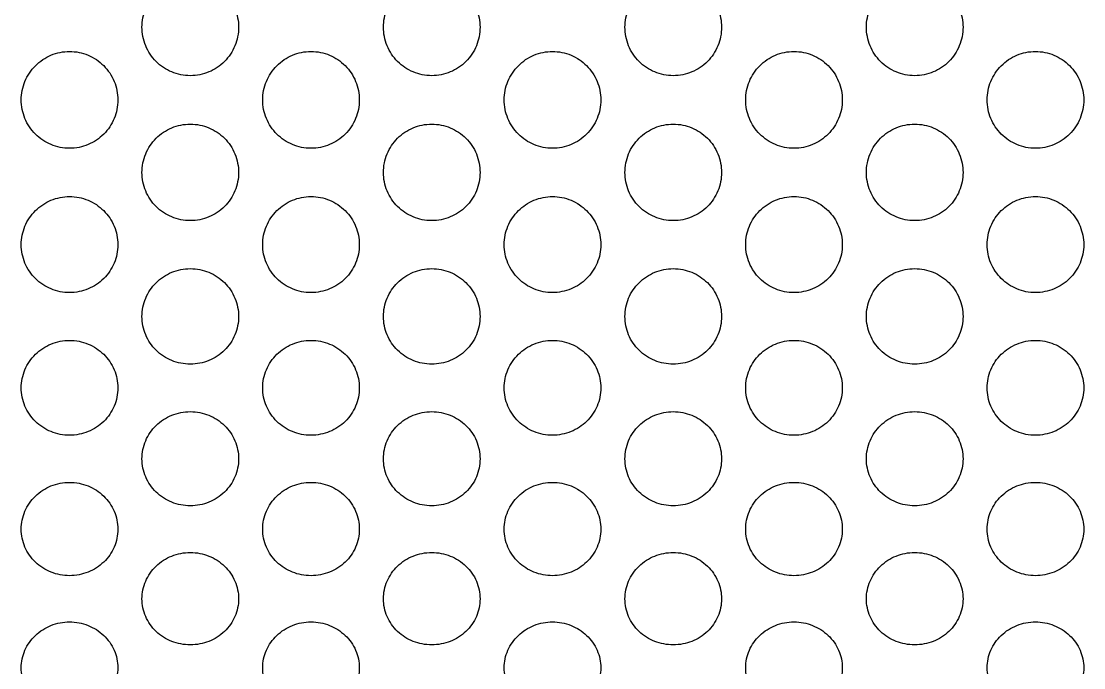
# Model space of a CAD drawing. Header units: millimetres. Extents: x 324 to 7054, y -67 to 2159.
# Drawn here: x 1586 to 1674, y 1446.7 to 1500.3 of the extents above; entities that cross this region are included whole.
import ezdxf

# ---------------------------------------------------------------- set-up
doc = ezdxf.new("R2010")
doc.units = ezdxf.units.MM
doc.header["$LTSCALE"] = 153.67
doc.layers.add('02___PRT_ALL_AXES', color=7, linetype='CONTINUOUS')

msp = doc.modelspace()

# ---------------------------------------------------------------- linework, layer by layer
at = {"layer": '02___PRT_ALL_AXES', "linetype": 'Continuous'}
for points in [[(1600.03476, 1495.76115), (1599.76893, 1495.7615), (1599.24531, 1495.81355), (1598.48961, 1496.04496), (1597.79947, 1496.41577), (1596.98616, 1497.08441), (1596.24385, 1498.19737), (1595.9302, 1499.78003), (1596.24394, 1501.35932), (1596.98437, 1502.47304), (1597.79615, 1503.1431), (1598.48659, 1503.5159), (1599.24381, 1503.74889), (1599.76846, 1503.80128), (1600.03476, 1503.80162)], [(1600.03476, 1503.80162), (1600.30058, 1503.80127), (1600.8242, 1503.74909), (1601.5799, 1503.51706), (1602.27004, 1503.14535), (1603.08335, 1502.47529), (1603.82566, 1501.36056), (1604.13932, 1499.77703), (1603.82557, 1498.19861), (1603.08514, 1497.08666), (1602.27336, 1496.41802), (1601.58292, 1496.04612), (1600.8257, 1495.81374), (1600.30105, 1495.76149), (1600.03476, 1495.76115)], [(1620.03476, 1495.76115), (1619.76893, 1495.7615), (1619.24531, 1495.81355), (1618.48961, 1496.04496), (1617.79947, 1496.41577), (1616.98616, 1497.08441), (1616.24385, 1498.19737), (1615.9302, 1499.78003), (1616.24394, 1501.35932), (1616.98437, 1502.47304), (1617.79615, 1503.1431), (1618.48659, 1503.5159), (1619.24381, 1503.74889), (1619.76846, 1503.80128), (1620.03476, 1503.80162)], [(1620.03476, 1503.80162), (1620.30058, 1503.80127), (1620.8242, 1503.74909), (1621.5799, 1503.51706), (1622.27004, 1503.14535), (1623.08335, 1502.47529), (1623.82566, 1501.36056), (1624.13932, 1499.77703), (1623.82557, 1498.19861), (1623.08514, 1497.08666), (1622.27336, 1496.41802), (1621.58292, 1496.04612), (1620.8257, 1495.81374), (1620.30105, 1495.76149), (1620.03476, 1495.76115)], [(1640.03476, 1495.76115), (1639.76893, 1495.7615), (1639.24531, 1495.81355), (1638.48961, 1496.04496), (1637.79947, 1496.41577), (1636.98616, 1497.08441), (1636.24385, 1498.19737), (1635.9302, 1499.78003), (1636.24394, 1501.35932), (1636.98437, 1502.47304), (1637.79615, 1503.1431), (1638.48659, 1503.5159), (1639.24381, 1503.74889), (1639.76846, 1503.80128), (1640.03476, 1503.80162)], [(1640.03476, 1503.80162), (1640.30058, 1503.80127), (1640.8242, 1503.74909), (1641.5799, 1503.51706), (1642.27004, 1503.14535), (1643.08335, 1502.47529), (1643.82566, 1501.36056), (1644.13932, 1499.77703), (1643.82557, 1498.19861), (1643.08514, 1497.08666), (1642.27336, 1496.41802), (1641.58292, 1496.04612), (1640.8257, 1495.81374), (1640.30105, 1495.76149), (1640.03476, 1495.76115)], [(1660.03476, 1495.76115), (1659.76893, 1495.7615), (1659.24531, 1495.81355), (1658.48961, 1496.04496), (1657.79947, 1496.41577), (1656.98616, 1497.08441), (1656.24385, 1498.19737), (1655.9302, 1499.78003), (1656.24394, 1501.35932), (1656.98437, 1502.47304), (1657.79615, 1503.1431), (1658.48659, 1503.5159), (1659.24381, 1503.74889), (1659.76846, 1503.80128), (1660.03476, 1503.80162)], [(1660.03476, 1503.80162), (1660.30058, 1503.80127), (1660.8242, 1503.74909), (1661.5799, 1503.51706), (1662.27004, 1503.14535), (1663.08335, 1502.47529), (1663.82566, 1501.36056), (1664.13932, 1499.77703), (1663.82557, 1498.19861), (1663.08514, 1497.08666), (1662.27336, 1496.41802), (1661.58292, 1496.04612), (1660.8257, 1495.81374), (1660.30105, 1495.76149), (1660.03476, 1495.76115)], [(1590.03476, 1489.74895), (1589.76893, 1489.7493), (1589.24531, 1489.80118), (1588.48961, 1490.03186), (1587.79947, 1490.40152), (1586.98616, 1491.06812), (1586.24385, 1492.17782), (1585.9302, 1493.75626), (1586.24394, 1495.33179), (1586.98437, 1496.44313), (1587.79615, 1497.11185), (1588.48659, 1497.48394), (1589.24381, 1497.71649), (1589.76846, 1497.76878), (1590.03476, 1497.76912)], [(1590.03476, 1497.76912), (1590.30058, 1497.76877), (1590.8242, 1497.71668), (1591.5799, 1497.4851), (1592.27004, 1497.1141), (1593.08335, 1496.44538), (1593.82566, 1495.33303), (1594.13932, 1493.75327), (1593.82557, 1492.17906), (1593.08514, 1491.07036), (1592.27336, 1490.40376), (1591.58292, 1490.03301), (1590.8257, 1489.80137), (1590.30105, 1489.74929), (1590.03476, 1489.74895)], [(1610.03476, 1489.74895), (1609.76893, 1489.7493), (1609.24531, 1489.80118), (1608.48961, 1490.03186), (1607.79947, 1490.40152), (1606.98616, 1491.06812), (1606.24385, 1492.17782), (1605.9302, 1493.75626), (1606.24394, 1495.33179), (1606.98437, 1496.44313), (1607.79615, 1497.11185), (1608.48659, 1497.48394), (1609.24381, 1497.71649), (1609.76846, 1497.76878), (1610.03476, 1497.76912)], [(1610.03476, 1497.76912), (1610.30058, 1497.76877), (1610.8242, 1497.71668), (1611.5799, 1497.4851), (1612.27004, 1497.1141), (1613.08335, 1496.44538), (1613.82566, 1495.33303), (1614.13932, 1493.75327), (1613.82557, 1492.17906), (1613.08514, 1491.07036), (1612.27336, 1490.40376), (1611.58292, 1490.03301), (1610.8257, 1489.80137), (1610.30105, 1489.74929), (1610.03476, 1489.74895)], [(1630.03476, 1489.74895), (1629.76893, 1489.7493), (1629.24531, 1489.80118), (1628.48961, 1490.03186), (1627.79947, 1490.40152), (1626.98616, 1491.06812), (1626.24385, 1492.17782), (1625.9302, 1493.75626), (1626.24394, 1495.33179), (1626.98437, 1496.44313), (1627.79615, 1497.11185), (1628.48659, 1497.48394), (1629.24381, 1497.71649), (1629.76846, 1497.76878), (1630.03476, 1497.76912)], [(1630.03476, 1497.76912), (1630.30058, 1497.76877), (1630.8242, 1497.71668), (1631.5799, 1497.4851), (1632.27004, 1497.1141), (1633.08335, 1496.44538), (1633.82566, 1495.33303), (1634.13932, 1493.75327), (1633.82557, 1492.17906), (1633.08514, 1491.07036), (1632.27336, 1490.40376), (1631.58292, 1490.03301), (1630.8257, 1489.80137), (1630.30105, 1489.74929), (1630.03476, 1489.74895)], [(1650.03476, 1489.74895), (1649.76893, 1489.7493), (1649.24531, 1489.80118), (1648.48961, 1490.03186), (1647.79947, 1490.40152), (1646.98616, 1491.06812), (1646.24385, 1492.17782), (1645.9302, 1493.75626), (1646.24394, 1495.33179), (1646.98437, 1496.44313), (1647.79615, 1497.11185), (1648.48659, 1497.48394), (1649.24381, 1497.71649), (1649.76846, 1497.76878), (1650.03476, 1497.76912)], [(1650.03476, 1497.76912), (1650.30058, 1497.76877), (1650.8242, 1497.71668), (1651.5799, 1497.4851), (1652.27004, 1497.1141), (1653.08335, 1496.44538), (1653.82566, 1495.33303), (1654.13932, 1493.75327), (1653.82557, 1492.17906), (1653.08514, 1491.07036), (1652.27336, 1490.40376), (1651.58292, 1490.03301), (1650.8257, 1489.80137), (1650.30105, 1489.74929), (1650.03476, 1489.74895)], [(1670.03476, 1489.74895), (1669.76893, 1489.7493), (1669.24531, 1489.80118), (1668.48961, 1490.03186), (1667.79947, 1490.40152), (1666.98616, 1491.06812), (1666.24385, 1492.17782), (1665.9302, 1493.75626), (1666.24394, 1495.33179), (1666.98437, 1496.44313), (1667.79615, 1497.11185), (1668.48659, 1497.48394), (1669.24381, 1497.71649), (1669.76846, 1497.76878), (1670.03476, 1497.76912)], [(1670.03476, 1497.76912), (1670.30058, 1497.76877), (1670.8242, 1497.71668), (1671.5799, 1497.4851), (1672.27004, 1497.1141), (1673.08335, 1496.44538), (1673.82566, 1495.33303), (1674.13932, 1493.75327), (1673.82557, 1492.17906), (1673.08514, 1491.07036), (1672.27336, 1490.40376), (1671.58292, 1490.03301), (1670.8257, 1489.80137), (1670.30105, 1489.74929), (1670.03476, 1489.74895)], [(1600.03476, 1483.75901), (1599.76893, 1483.75935), (1599.24531, 1483.81101), (1598.48961, 1484.04073), (1597.79947, 1484.40885), (1596.98616, 1485.07274), (1596.24385, 1486.17809), (1595.9302, 1487.75074), (1596.24394, 1489.32092), (1596.98437, 1490.42878), (1597.79615, 1491.09549), (1598.48659, 1491.46648), (1599.24381, 1491.69836), (1599.76846, 1491.7505), (1600.03476, 1491.75085)], [(1600.03476, 1491.75085), (1600.30058, 1491.7505), (1600.8242, 1491.69856), (1601.5799, 1491.46763), (1602.27004, 1491.09773), (1603.08335, 1490.43102), (1603.82566, 1489.32215), (1604.13932, 1487.74775), (1603.82557, 1486.17933), (1603.08514, 1485.07498), (1602.27336, 1484.41109), (1601.58292, 1484.04187), (1600.8257, 1483.8112), (1600.30105, 1483.75935), (1600.03476, 1483.75901)], [(1620.03476, 1483.75901), (1619.76893, 1483.75935), (1619.24531, 1483.81101), (1618.48961, 1484.04073), (1617.79947, 1484.40885), (1616.98616, 1485.07274), (1616.24385, 1486.17809), (1615.9302, 1487.75074), (1616.24394, 1489.32092), (1616.98437, 1490.42878), (1617.79615, 1491.09549), (1618.48659, 1491.46648), (1619.24381, 1491.69836), (1619.76846, 1491.7505), (1620.03476, 1491.75085)], [(1620.03476, 1491.75085), (1620.30058, 1491.7505), (1620.8242, 1491.69856), (1621.5799, 1491.46763), (1622.27004, 1491.09773), (1623.08335, 1490.43102), (1623.82566, 1489.32215), (1624.13932, 1487.74775), (1623.82557, 1486.17933), (1623.08514, 1485.07498), (1622.27336, 1484.41109), (1621.58292, 1484.04187), (1620.8257, 1483.8112), (1620.30105, 1483.75935), (1620.03476, 1483.75901)], [(1640.03476, 1483.75901), (1639.76893, 1483.75935), (1639.24531, 1483.81101), (1638.48961, 1484.04073), (1637.79947, 1484.40885), (1636.98616, 1485.07274), (1636.24385, 1486.17809), (1635.9302, 1487.75074), (1636.24394, 1489.32092), (1636.98437, 1490.42878), (1637.79615, 1491.09549), (1638.48659, 1491.46648), (1639.24381, 1491.69836), (1639.76846, 1491.7505), (1640.03476, 1491.75085)], [(1640.03476, 1491.75085), (1640.30058, 1491.7505), (1640.8242, 1491.69856), (1641.5799, 1491.46763), (1642.27004, 1491.09773), (1643.08335, 1490.43102), (1643.82566, 1489.32215), (1644.13932, 1487.74775), (1643.82557, 1486.17933), (1643.08514, 1485.07498), (1642.27336, 1484.41109), (1641.58292, 1484.04187), (1640.8257, 1483.8112), (1640.30105, 1483.75935), (1640.03476, 1483.75901)], [(1660.03476, 1483.75901), (1659.76893, 1483.75935), (1659.24531, 1483.81101), (1658.48961, 1484.04073), (1657.79947, 1484.40885), (1656.98616, 1485.07274), (1656.24385, 1486.17809), (1655.9302, 1487.75074), (1656.24394, 1489.32092), (1656.98437, 1490.42878), (1657.79615, 1491.09549), (1658.48659, 1491.46648), (1659.24381, 1491.69836), (1659.76846, 1491.7505), (1660.03476, 1491.75085)], [(1660.03476, 1491.75085), (1660.30058, 1491.7505), (1660.8242, 1491.69856), (1661.5799, 1491.46763), (1662.27004, 1491.09773), (1663.08335, 1490.43102), (1663.82566, 1489.32215), (1664.13932, 1487.74775), (1663.82557, 1486.17933), (1663.08514, 1485.07498), (1662.27336, 1484.41109), (1661.58292, 1484.04187), (1660.8257, 1483.8112), (1660.30105, 1483.75935), (1660.03476, 1483.75901)], [(1590.03476, 1477.7973), (1589.76893, 1477.79765), (1589.24531, 1477.84904), (1588.48961, 1478.07756), (1587.79947, 1478.44379), (1586.98616, 1479.1043), (1586.24385, 1480.20419), (1585.9302, 1481.76946), (1586.24394, 1483.33273), (1586.98437, 1484.43599), (1587.79615, 1485.10002), (1588.48659, 1485.46956), (1589.24381, 1485.70053), (1589.76846, 1485.75247), (1590.03476, 1485.75281)], [(1590.03476, 1485.75281), (1590.30058, 1485.75247), (1590.8242, 1485.70073), (1591.5799, 1485.4707), (1592.27004, 1485.10225), (1593.08335, 1484.43822), (1593.82566, 1483.33395), (1594.13932, 1481.76649), (1593.82557, 1480.20541), (1593.08514, 1479.10653), (1592.27336, 1478.44601), (1591.58292, 1478.0787), (1590.8257, 1477.84923), (1590.30105, 1477.79764), (1590.03476, 1477.7973)], [(1610.03476, 1477.7973), (1609.76893, 1477.79765), (1609.24531, 1477.84904), (1608.48961, 1478.07756), (1607.79947, 1478.44379), (1606.98616, 1479.1043), (1606.24385, 1480.20419), (1605.9302, 1481.76946), (1606.24394, 1483.33273), (1606.98437, 1484.43599), (1607.79615, 1485.10002), (1608.48659, 1485.46956), (1609.24381, 1485.70053), (1609.76846, 1485.75247), (1610.03476, 1485.75281)], [(1610.03476, 1485.75281), (1610.30058, 1485.75247), (1610.8242, 1485.70073), (1611.5799, 1485.4707), (1612.27004, 1485.10225), (1613.08335, 1484.43822), (1613.82566, 1483.33395), (1614.13932, 1481.76649), (1613.82557, 1480.20541), (1613.08514, 1479.10653), (1612.27336, 1478.44601), (1611.58292, 1478.0787), (1610.8257, 1477.84923), (1610.30105, 1477.79764), (1610.03476, 1477.7973)], [(1630.03476, 1477.7973), (1629.76893, 1477.79765), (1629.24531, 1477.84904), (1628.48961, 1478.07756), (1627.79947, 1478.44379), (1626.98616, 1479.1043), (1626.24385, 1480.20419), (1625.9302, 1481.76946), (1626.24394, 1483.33273), (1626.98437, 1484.43599), (1627.79615, 1485.10002), (1628.48659, 1485.46956), (1629.24381, 1485.70053), (1629.76846, 1485.75247), (1630.03476, 1485.75281)], [(1630.03476, 1485.75281), (1630.30058, 1485.75247), (1630.8242, 1485.70073), (1631.5799, 1485.4707), (1632.27004, 1485.10225), (1633.08335, 1484.43822), (1633.82566, 1483.33395), (1634.13932, 1481.76649), (1633.82557, 1480.20541), (1633.08514, 1479.10653), (1632.27336, 1478.44601), (1631.58292, 1478.0787), (1630.8257, 1477.84923), (1630.30105, 1477.79764), (1630.03476, 1477.7973)], [(1650.03476, 1477.7973), (1649.76893, 1477.79765), (1649.24531, 1477.84904), (1648.48961, 1478.07756), (1647.79947, 1478.44379), (1646.98616, 1479.1043), (1646.24385, 1480.20419), (1645.9302, 1481.76946), (1646.24394, 1483.33273), (1646.98437, 1484.43599), (1647.79615, 1485.10002), (1648.48659, 1485.46956), (1649.24381, 1485.70053), (1649.76846, 1485.75247), (1650.03476, 1485.75281)], [(1650.03476, 1485.75281), (1650.30058, 1485.75247), (1650.8242, 1485.70073), (1651.5799, 1485.4707), (1652.27004, 1485.10225), (1653.08335, 1484.43822), (1653.82566, 1483.33395), (1654.13932, 1481.76649), (1653.82557, 1480.20541), (1653.08514, 1479.10653), (1652.27336, 1478.44601), (1651.58292, 1478.0787), (1650.8257, 1477.84923), (1650.30105, 1477.79764), (1650.03476, 1477.7973)], [(1670.03476, 1477.7973), (1669.76893, 1477.79765), (1669.24531, 1477.84904), (1668.48961, 1478.07756), (1667.79947, 1478.44379), (1666.98616, 1479.1043), (1666.24385, 1480.20419), (1665.9302, 1481.76946), (1666.24394, 1483.33273), (1666.98437, 1484.43599), (1667.79615, 1485.10002), (1668.48659, 1485.46956), (1669.24381, 1485.70053), (1669.76846, 1485.75247), (1670.03476, 1485.75281)], [(1670.03476, 1485.75281), (1670.30058, 1485.75247), (1670.8242, 1485.70073), (1671.5799, 1485.4707), (1672.27004, 1485.10225), (1673.08335, 1484.43822), (1673.82566, 1483.33395), (1674.13932, 1481.76649), (1673.82557, 1480.20541), (1673.08514, 1479.10653), (1672.27336, 1478.44601), (1671.58292, 1478.0787), (1670.8257, 1477.84923), (1670.30105, 1477.79764), (1670.03476, 1477.7973)], [(1600.03476, 1471.86981), (1599.76893, 1471.87016), (1599.24531, 1471.92122), (1598.48961, 1472.14832), (1597.79947, 1472.51228), (1596.98616, 1473.16877), (1596.24385, 1474.26208), (1595.9302, 1475.81842), (1596.24394, 1477.3732), (1596.98437, 1478.47077), (1597.79615, 1479.13146), (1598.48659, 1479.49916), (1599.24381, 1479.72901), (1599.76846, 1479.78069), (1600.03476, 1479.78103)], [(1600.03476, 1479.78103), (1600.30058, 1479.78069), (1600.8242, 1479.7292), (1601.5799, 1479.5003), (1602.27004, 1479.13368), (1603.08335, 1478.47299), (1603.82566, 1477.37442), (1604.13932, 1475.81547), (1603.82557, 1474.2633), (1603.08514, 1473.17098), (1602.27336, 1472.51449), (1601.58292, 1472.14945), (1600.8257, 1471.92141), (1600.30105, 1471.87015), (1600.03476, 1471.86981)], [(1620.03476, 1471.86981), (1619.76893, 1471.87016), (1619.24531, 1471.92122), (1618.48961, 1472.14832), (1617.79947, 1472.51228), (1616.98616, 1473.16877), (1616.24385, 1474.26208), (1615.9302, 1475.81842), (1616.24394, 1477.3732), (1616.98437, 1478.47077), (1617.79615, 1479.13146), (1618.48659, 1479.49916), (1619.24381, 1479.72901), (1619.76846, 1479.78069), (1620.03476, 1479.78103)], [(1620.03476, 1479.78103), (1620.30058, 1479.78069), (1620.8242, 1479.7292), (1621.5799, 1479.5003), (1622.27004, 1479.13368), (1623.08335, 1478.47299), (1623.82566, 1477.37442), (1624.13932, 1475.81547), (1623.82557, 1474.2633), (1623.08514, 1473.17098), (1622.27336, 1472.51449), (1621.58292, 1472.14945), (1620.8257, 1471.92141), (1620.30105, 1471.87015), (1620.03476, 1471.86981)], [(1640.03476, 1471.86981), (1639.76893, 1471.87016), (1639.24531, 1471.92122), (1638.48961, 1472.14832), (1637.79947, 1472.51228), (1636.98616, 1473.16877), (1636.24385, 1474.26208), (1635.9302, 1475.81842), (1636.24394, 1477.3732), (1636.98437, 1478.47077), (1637.79615, 1479.13146), (1638.48659, 1479.49916), (1639.24381, 1479.72901), (1639.76846, 1479.78069), (1640.03476, 1479.78103)], [(1640.03476, 1479.78103), (1640.30058, 1479.78069), (1640.8242, 1479.7292), (1641.5799, 1479.5003), (1642.27004, 1479.13368), (1643.08335, 1478.47299), (1643.82566, 1477.37442), (1644.13932, 1475.81547), (1643.82557, 1474.2633), (1643.08514, 1473.17098), (1642.27336, 1472.51449), (1641.58292, 1472.14945), (1640.8257, 1471.92141), (1640.30105, 1471.87015), (1640.03476, 1471.86981)], [(1660.03476, 1471.86981), (1659.76893, 1471.87016), (1659.24531, 1471.92122), (1658.48961, 1472.14832), (1657.79947, 1472.51228), (1656.98616, 1473.16877), (1656.24385, 1474.26208), (1655.9302, 1475.81842), (1656.24394, 1477.3732), (1656.98437, 1478.47077), (1657.79615, 1479.13146), (1658.48659, 1479.49916), (1659.24381, 1479.72901), (1659.76846, 1479.78069), (1660.03476, 1479.78103)], [(1660.03476, 1479.78103), (1660.30058, 1479.78069), (1660.8242, 1479.7292), (1661.5799, 1479.5003), (1662.27004, 1479.13368), (1663.08335, 1478.47299), (1663.82566, 1477.37442), (1664.13932, 1475.81547), (1663.82557, 1474.2633), (1663.08514, 1473.17098), (1662.27336, 1472.51449), (1661.58292, 1472.14945), (1660.8257, 1471.92141), (1660.30105, 1471.87015), (1660.03476, 1471.86981)], [(1590.03476, 1465.98247), (1589.76893, 1465.98281), (1589.24531, 1466.03351), (1588.48961, 1466.25895), (1587.79947, 1466.62028), (1586.98616, 1467.27208), (1586.24385, 1468.35773), (1585.9302, 1469.90357), (1586.24394, 1471.44832), (1586.98437, 1472.53909), (1587.79615, 1473.19577), (1588.48659, 1473.56128), (1589.24381, 1473.78976), (1589.76846, 1473.84114), (1590.03476, 1473.84148)], [(1590.03476, 1473.84148), (1590.30058, 1473.84113), (1590.8242, 1473.78995), (1591.5799, 1473.56241), (1592.27004, 1473.19798), (1593.08335, 1472.54129), (1593.82566, 1471.44953), (1594.13932, 1469.90064), (1593.82557, 1468.35894), (1593.08514, 1467.27427), (1592.27336, 1466.62248), (1591.58292, 1466.26007), (1590.8257, 1466.03369), (1590.30105, 1465.9828), (1590.03476, 1465.98247)], [(1610.03476, 1465.98247), (1609.76893, 1465.98281), (1609.24531, 1466.03351), (1608.48961, 1466.25895), (1607.79947, 1466.62028), (1606.98616, 1467.27208), (1606.24385, 1468.35773), (1605.9302, 1469.90357), (1606.24394, 1471.44832), (1606.98437, 1472.53909), (1607.79615, 1473.19577), (1608.48659, 1473.56128), (1609.24381, 1473.78976), (1609.76846, 1473.84114), (1610.03476, 1473.84148)], [(1610.03476, 1473.84148), (1610.30058, 1473.84113), (1610.8242, 1473.78995), (1611.5799, 1473.56241), (1612.27004, 1473.19798), (1613.08335, 1472.54129), (1613.82566, 1471.44953), (1614.13932, 1469.90064), (1613.82557, 1468.35894), (1613.08514, 1467.27427), (1612.27336, 1466.62248), (1611.58292, 1466.26007), (1610.8257, 1466.03369), (1610.30105, 1465.9828), (1610.03476, 1465.98247)], [(1630.03476, 1465.98247), (1629.76893, 1465.98281), (1629.24531, 1466.03351), (1628.48961, 1466.25895), (1627.79947, 1466.62028), (1626.98616, 1467.27208), (1626.24385, 1468.35773), (1625.9302, 1469.90357), (1626.24394, 1471.44832), (1626.98437, 1472.53909), (1627.79615, 1473.19577), (1628.48659, 1473.56128), (1629.24381, 1473.78976), (1629.76846, 1473.84114), (1630.03476, 1473.84148)], [(1630.03476, 1473.84148), (1630.30058, 1473.84113), (1630.8242, 1473.78995), (1631.5799, 1473.56241), (1632.27004, 1473.19798), (1633.08335, 1472.54129), (1633.82566, 1471.44953), (1634.13932, 1469.90064), (1633.82557, 1468.35894), (1633.08514, 1467.27427), (1632.27336, 1466.62248), (1631.58292, 1466.26007), (1630.8257, 1466.03369), (1630.30105, 1465.9828), (1630.03476, 1465.98247)], [(1650.03476, 1465.98247), (1649.76893, 1465.98281), (1649.24531, 1466.03351), (1648.48961, 1466.25895), (1647.79947, 1466.62028), (1646.98616, 1467.27208), (1646.24385, 1468.35773), (1645.9302, 1469.90357), (1646.24394, 1471.44832), (1646.98437, 1472.53909), (1647.79615, 1473.19577), (1648.48659, 1473.56128), (1649.24381, 1473.78976), (1649.76846, 1473.84114), (1650.03476, 1473.84148)], [(1650.03476, 1473.84148), (1650.30058, 1473.84113), (1650.8242, 1473.78995), (1651.5799, 1473.56241), (1652.27004, 1473.19798), (1653.08335, 1472.54129), (1653.82566, 1471.44953), (1654.13932, 1469.90064), (1653.82557, 1468.35894), (1653.08514, 1467.27427), (1652.27336, 1466.62248), (1651.58292, 1466.26007), (1650.8257, 1466.03369), (1650.30105, 1465.9828), (1650.03476, 1465.98247)], [(1670.03476, 1465.98247), (1669.76893, 1465.98281), (1669.24531, 1466.03351), (1668.48961, 1466.25895), (1667.79947, 1466.62028), (1666.98616, 1467.27208), (1666.24385, 1468.35773), (1665.9302, 1469.90357), (1666.24394, 1471.44832), (1666.98437, 1472.53909), (1667.79615, 1473.19577), (1668.48659, 1473.56128), (1669.24381, 1473.78976), (1669.76846, 1473.84114), (1670.03476, 1473.84148)], [(1670.03476, 1473.84148), (1670.30058, 1473.84113), (1670.8242, 1473.78995), (1671.5799, 1473.56241), (1672.27004, 1473.19798), (1673.08335, 1472.54129), (1673.82566, 1471.44953), (1674.13932, 1469.90064), (1673.82557, 1468.35894), (1673.08514, 1467.27427), (1672.27336, 1466.62248), (1671.58292, 1466.26007), (1670.8257, 1466.03369), (1670.30105, 1465.9828), (1670.03476, 1465.98247)], [(1600.03476, 1460.14117), (1599.76893, 1460.1415), (1599.24531, 1460.19178), (1598.48961, 1460.41534), (1597.79947, 1460.77369), (1596.98616, 1461.42014), (1596.24385, 1462.49704), (1595.9302, 1464.03084), (1596.24394, 1465.564), (1596.98437, 1466.64688), (1597.79615, 1467.29891), (1598.48659, 1467.66184), (1599.24381, 1467.88874), (1599.76846, 1467.93976), (1600.03476, 1467.94009)], [(1600.03476, 1467.94009), (1600.30058, 1467.93975), (1600.8242, 1467.88892), (1601.5799, 1467.66297), (1602.27004, 1467.3011), (1603.08335, 1466.64907), (1603.82566, 1465.56521), (1604.13932, 1464.02793), (1603.82557, 1462.49824), (1603.08514, 1461.42232), (1602.27336, 1460.77586), (1601.58292, 1460.41646), (1600.8257, 1460.19196), (1600.30105, 1460.1415), (1600.03476, 1460.14117)], [(1620.03476, 1460.14117), (1619.76893, 1460.1415), (1619.24531, 1460.19178), (1618.48961, 1460.41534), (1617.79947, 1460.77369), (1616.98616, 1461.42014), (1616.24385, 1462.49704), (1615.9302, 1464.03084), (1616.24394, 1465.564), (1616.98437, 1466.64688), (1617.79615, 1467.29891), (1618.48659, 1467.66184), (1619.24381, 1467.88874), (1619.76846, 1467.93976), (1620.03476, 1467.94009)], [(1620.03476, 1467.94009), (1620.30058, 1467.93975), (1620.8242, 1467.88892), (1621.5799, 1467.66297), (1622.27004, 1467.3011), (1623.08335, 1466.64907), (1623.82566, 1465.56521), (1624.13932, 1464.02793), (1623.82557, 1462.49824), (1623.08514, 1461.42232), (1622.27336, 1460.77586), (1621.58292, 1460.41646), (1620.8257, 1460.19196), (1620.30105, 1460.1415), (1620.03476, 1460.14117)], [(1640.03476, 1460.14117), (1639.76893, 1460.1415), (1639.24531, 1460.19178), (1638.48961, 1460.41534), (1637.79947, 1460.77369), (1636.98616, 1461.42014), (1636.24385, 1462.49704), (1635.9302, 1464.03084), (1636.24394, 1465.564), (1636.98437, 1466.64688), (1637.79615, 1467.29891), (1638.48659, 1467.66184), (1639.24381, 1467.88874), (1639.76846, 1467.93976), (1640.03476, 1467.94009)], [(1640.03476, 1467.94009), (1640.30058, 1467.93975), (1640.8242, 1467.88892), (1641.5799, 1467.66297), (1642.27004, 1467.3011), (1643.08335, 1466.64907), (1643.82566, 1465.56521), (1644.13932, 1464.02793), (1643.82557, 1462.49824), (1643.08514, 1461.42232), (1642.27336, 1460.77586), (1641.58292, 1460.41646), (1640.8257, 1460.19196), (1640.30105, 1460.1415), (1640.03476, 1460.14117)], [(1660.03476, 1460.14117), (1659.76893, 1460.1415), (1659.24531, 1460.19178), (1658.48961, 1460.41534), (1657.79947, 1460.77369), (1656.98616, 1461.42014), (1656.24385, 1462.49704), (1655.9302, 1464.03084), (1656.24394, 1465.564), (1656.98437, 1466.64688), (1657.79615, 1467.29891), (1658.48659, 1467.66184), (1659.24381, 1467.88874), (1659.76846, 1467.93976), (1660.03476, 1467.94009)], [(1660.03476, 1467.94009), (1660.30058, 1467.93975), (1660.8242, 1467.88892), (1661.5799, 1467.66297), (1662.27004, 1467.3011), (1663.08335, 1466.64907), (1663.82566, 1465.56521), (1664.13932, 1464.02793), (1663.82557, 1462.49824), (1663.08514, 1461.42232), (1662.27336, 1460.77586), (1661.58292, 1460.41646), (1660.8257, 1460.19196), (1660.30105, 1460.1415), (1660.03476, 1460.14117)], [(1590.03476, 1454.35175), (1589.76893, 1454.35208), (1589.24531, 1454.40188), (1588.48961, 1454.62334), (1587.79947, 1454.97834), (1586.98616, 1455.6188), (1586.24385, 1456.68588), (1585.9302, 1458.2061), (1586.24394, 1459.72615), (1586.98437, 1460.80005), (1587.79615, 1461.44676), (1588.48659, 1461.80677), (1589.24381, 1462.03184), (1589.76846, 1462.08246), (1590.03476, 1462.08279)], [(1590.03476, 1462.08279), (1590.30058, 1462.08245), (1590.8242, 1462.03203), (1591.5799, 1461.80789), (1592.27004, 1461.44894), (1593.08335, 1460.80222), (1593.82566, 1459.72734), (1594.13932, 1458.20322), (1593.82557, 1456.68707), (1593.08514, 1455.62096), (1592.27336, 1454.9805), (1591.58292, 1454.62445), (1590.8257, 1454.40206), (1590.30105, 1454.35208), (1590.03476, 1454.35175)], [(1610.03476, 1454.35175), (1609.76893, 1454.35208), (1609.24531, 1454.40188), (1608.48961, 1454.62334), (1607.79947, 1454.97834), (1606.98616, 1455.6188), (1606.24385, 1456.68588), (1605.9302, 1458.2061), (1606.24394, 1459.72615), (1606.98437, 1460.80005), (1607.79615, 1461.44676), (1608.48659, 1461.80677), (1609.24381, 1462.03184), (1609.76846, 1462.08246), (1610.03476, 1462.08279)], [(1610.03476, 1462.08279), (1610.30058, 1462.08245), (1610.8242, 1462.03203), (1611.5799, 1461.80789), (1612.27004, 1461.44894), (1613.08335, 1460.80222), (1613.82566, 1459.72734), (1614.13932, 1458.20322), (1613.82557, 1456.68707), (1613.08514, 1455.62096), (1612.27336, 1454.9805), (1611.58292, 1454.62445), (1610.8257, 1454.40206), (1610.30105, 1454.35208), (1610.03476, 1454.35175)], [(1630.03476, 1454.35175), (1629.76893, 1454.35208), (1629.24531, 1454.40188), (1628.48961, 1454.62334), (1627.79947, 1454.97834), (1626.98616, 1455.6188), (1626.24385, 1456.68588), (1625.9302, 1458.2061), (1626.24394, 1459.72615), (1626.98437, 1460.80005), (1627.79615, 1461.44676), (1628.48659, 1461.80677), (1629.24381, 1462.03184), (1629.76846, 1462.08246), (1630.03476, 1462.08279)], [(1630.03476, 1462.08279), (1630.30058, 1462.08245), (1630.8242, 1462.03203), (1631.5799, 1461.80789), (1632.27004, 1461.44894), (1633.08335, 1460.80222), (1633.82566, 1459.72734), (1634.13932, 1458.20322), (1633.82557, 1456.68707), (1633.08514, 1455.62096), (1632.27336, 1454.9805), (1631.58292, 1454.62445), (1630.8257, 1454.40206), (1630.30105, 1454.35208), (1630.03476, 1454.35175)], [(1650.03476, 1454.35175), (1649.76893, 1454.35208), (1649.24531, 1454.40188), (1648.48961, 1454.62334), (1647.79947, 1454.97834), (1646.98616, 1455.6188), (1646.24385, 1456.68588), (1645.9302, 1458.2061), (1646.24394, 1459.72615), (1646.98437, 1460.80005), (1647.79615, 1461.44676), (1648.48659, 1461.80677), (1649.24381, 1462.03184), (1649.76846, 1462.08246), (1650.03476, 1462.08279)], [(1650.03476, 1462.08279), (1650.30058, 1462.08245), (1650.8242, 1462.03203), (1651.5799, 1461.80789), (1652.27004, 1461.44894), (1653.08335, 1460.80222), (1653.82566, 1459.72734), (1654.13932, 1458.20322), (1653.82557, 1456.68707), (1653.08514, 1455.62096), (1652.27336, 1454.9805), (1651.58292, 1454.62445), (1650.8257, 1454.40206), (1650.30105, 1454.35208), (1650.03476, 1454.35175)], [(1670.03476, 1454.35175), (1669.76893, 1454.35208), (1669.24531, 1454.40188), (1668.48961, 1454.62334), (1667.79947, 1454.97834), (1666.98616, 1455.6188), (1666.24385, 1456.68588), (1665.9302, 1458.2061), (1666.24394, 1459.72615), (1666.98437, 1460.80005), (1667.79615, 1461.44676), (1668.48659, 1461.80677), (1669.24381, 1462.03184), (1669.76846, 1462.08246), (1670.03476, 1462.08279)], [(1670.03476, 1462.08279), (1670.30058, 1462.08245), (1670.8242, 1462.03203), (1671.5799, 1461.80789), (1672.27004, 1461.44894), (1673.08335, 1460.80222), (1673.82566, 1459.72734), (1674.13932, 1458.20322), (1673.82557, 1456.68707), (1673.08514, 1455.62096), (1672.27336, 1454.9805), (1671.58292, 1454.62445), (1670.8257, 1454.40206), (1670.30105, 1454.35208), (1670.03476, 1454.35175)], [(1600.03476, 1448.62001), (1599.76893, 1448.62034), (1599.24531, 1448.66962), (1598.48961, 1448.88876), (1597.79947, 1449.24005), (1596.98616, 1449.87388), (1596.24385, 1450.93006), (1595.9302, 1452.43519), (1596.24394, 1453.94059), (1596.98437, 1455.00444), (1597.79615, 1455.6452), (1598.48659, 1456.00192), (1599.24381, 1456.22494), (1599.76846, 1456.2751), (1600.03476, 1456.27543)], [(1600.03476, 1456.27543), (1600.30058, 1456.2751), (1600.8242, 1456.22513), (1601.5799, 1456.00303), (1602.27004, 1455.64736), (1603.08335, 1455.0066), (1603.82566, 1453.94177), (1604.13932, 1452.43233), (1603.82557, 1450.93124), (1603.08514, 1449.87602), (1602.27336, 1449.24218), (1601.58292, 1448.88985), (1600.8257, 1448.6698), (1600.30105, 1448.62034), (1600.03476, 1448.62001)], [(1620.03476, 1448.62001), (1619.76893, 1448.62034), (1619.24531, 1448.66962), (1618.48961, 1448.88876), (1617.79947, 1449.24005), (1616.98616, 1449.87388), (1616.24385, 1450.93006), (1615.9302, 1452.43519), (1616.24394, 1453.94059), (1616.98437, 1455.00444), (1617.79615, 1455.6452), (1618.48659, 1456.00192), (1619.24381, 1456.22494), (1619.76846, 1456.2751), (1620.03476, 1456.27543)], [(1620.03476, 1456.27543), (1620.30058, 1456.2751), (1620.8242, 1456.22513), (1621.5799, 1456.00303), (1622.27004, 1455.64736), (1623.08335, 1455.0066), (1623.82566, 1453.94177), (1624.13932, 1452.43233), (1623.82557, 1450.93124), (1623.08514, 1449.87602), (1622.27336, 1449.24218), (1621.58292, 1448.88985), (1620.8257, 1448.6698), (1620.30105, 1448.62034), (1620.03476, 1448.62001)], [(1640.03476, 1448.62001), (1639.76893, 1448.62034), (1639.24531, 1448.66962), (1638.48961, 1448.88876), (1637.79947, 1449.24005), (1636.98616, 1449.87388), (1636.24385, 1450.93006), (1635.9302, 1452.43519), (1636.24394, 1453.94059), (1636.98437, 1455.00444), (1637.79615, 1455.6452), (1638.48659, 1456.00192), (1639.24381, 1456.22494), (1639.76846, 1456.2751), (1640.03476, 1456.27543)], [(1640.03476, 1456.27543), (1640.30058, 1456.2751), (1640.8242, 1456.22513), (1641.5799, 1456.00303), (1642.27004, 1455.64736), (1643.08335, 1455.0066), (1643.82566, 1453.94177), (1644.13932, 1452.43233), (1643.82557, 1450.93124), (1643.08514, 1449.87602), (1642.27336, 1449.24218), (1641.58292, 1448.88985), (1640.8257, 1448.6698), (1640.30105, 1448.62034), (1640.03476, 1448.62001)], [(1660.03476, 1448.62001), (1659.76893, 1448.62034), (1659.24531, 1448.66962), (1658.48961, 1448.88876), (1657.79947, 1449.24005), (1656.98616, 1449.87388), (1656.24385, 1450.93006), (1655.9302, 1452.43519), (1656.24394, 1453.94059), (1656.98437, 1455.00444), (1657.79615, 1455.6452), (1658.48659, 1456.00192), (1659.24381, 1456.22494), (1659.76846, 1456.2751), (1660.03476, 1456.27543)], [(1660.03476, 1456.27543), (1660.30058, 1456.2751), (1660.8242, 1456.22513), (1661.5799, 1456.00303), (1662.27004, 1455.64736), (1663.08335, 1455.0066), (1663.82566, 1453.94177), (1664.13932, 1452.43233), (1663.82557, 1450.93124), (1663.08514, 1449.87602), (1662.27336, 1449.24218), (1661.58292, 1448.88985), (1660.8257, 1448.6698), (1660.30105, 1448.62034), (1660.03476, 1448.62001)], [(1590.03476, 1442.95169), (1589.76893, 1442.95202), (1589.24531, 1443.00072), (1588.48961, 1443.21732), (1587.79947, 1443.56456), (1586.98616, 1444.19112), (1586.24385, 1445.23535), (1585.9302, 1446.72387), (1586.24394, 1448.21313), (1586.98437, 1449.26587), (1587.79615, 1449.90002), (1588.48659, 1450.25309), (1589.24381, 1450.47385), (1589.76846, 1450.5235), (1590.03476, 1450.52383)], [(1590.03476, 1450.52383), (1590.30058, 1450.5235), (1590.8242, 1450.47403), (1591.5799, 1450.25419), (1592.27004, 1449.90216), (1593.08335, 1449.268), (1593.82566, 1448.21429), (1594.13932, 1446.72104), (1593.82557, 1445.23652), (1593.08514, 1444.19323), (1592.27336, 1443.56666), (1591.58292, 1443.2184), (1590.8257, 1443.0009), (1590.30105, 1442.95201), (1590.03476, 1442.95169)], [(1610.03476, 1442.95169), (1609.76893, 1442.95202), (1609.24531, 1443.00072), (1608.48961, 1443.21732), (1607.79947, 1443.56456), (1606.98616, 1444.19112), (1606.24385, 1445.23535), (1605.9302, 1446.72387), (1606.24394, 1448.21313), (1606.98437, 1449.26587), (1607.79615, 1449.90002), (1608.48659, 1450.25309), (1609.24381, 1450.47385), (1609.76846, 1450.5235), (1610.03476, 1450.52383)], [(1610.03476, 1450.52383), (1610.30058, 1450.5235), (1610.8242, 1450.47403), (1611.5799, 1450.25419), (1612.27004, 1449.90216), (1613.08335, 1449.268), (1613.82566, 1448.21429), (1614.13932, 1446.72104), (1613.82557, 1445.23652), (1613.08514, 1444.19323), (1612.27336, 1443.56666), (1611.58292, 1443.2184), (1610.8257, 1443.0009), (1610.30105, 1442.95201), (1610.03476, 1442.95169)], [(1630.03476, 1442.95169), (1629.76893, 1442.95202), (1629.24531, 1443.00072), (1628.48961, 1443.21732), (1627.79947, 1443.56456), (1626.98616, 1444.19112), (1626.24385, 1445.23535), (1625.9302, 1446.72387), (1626.24394, 1448.21313), (1626.98437, 1449.26587), (1627.79615, 1449.90002), (1628.48659, 1450.25309), (1629.24381, 1450.47385), (1629.76846, 1450.5235), (1630.03476, 1450.52383)], [(1630.03476, 1450.52383), (1630.30058, 1450.5235), (1630.8242, 1450.47403), (1631.5799, 1450.25419), (1632.27004, 1449.90216), (1633.08335, 1449.268), (1633.82566, 1448.21429), (1634.13932, 1446.72104), (1633.82557, 1445.23652), (1633.08514, 1444.19323), (1632.27336, 1443.56666), (1631.58292, 1443.2184), (1630.8257, 1443.0009), (1630.30105, 1442.95201), (1630.03476, 1442.95169)], [(1650.03476, 1442.95169), (1649.76893, 1442.95202), (1649.24531, 1443.00072), (1648.48961, 1443.21732), (1647.79947, 1443.56456), (1646.98616, 1444.19112), (1646.24385, 1445.23535), (1645.9302, 1446.72387), (1646.24394, 1448.21313), (1646.98437, 1449.26587), (1647.79615, 1449.90002), (1648.48659, 1450.25309), (1649.24381, 1450.47385), (1649.76846, 1450.5235), (1650.03476, 1450.52383)], [(1650.03476, 1450.52383), (1650.30058, 1450.5235), (1650.8242, 1450.47403), (1651.5799, 1450.25419), (1652.27004, 1449.90216), (1653.08335, 1449.268), (1653.82566, 1448.21429), (1654.13932, 1446.72104), (1653.82557, 1445.23652), (1653.08514, 1444.19323), (1652.27336, 1443.56666), (1651.58292, 1443.2184), (1650.8257, 1443.0009), (1650.30105, 1442.95201), (1650.03476, 1442.95169)], [(1670.03476, 1442.95169), (1669.76893, 1442.95202), (1669.24531, 1443.00072), (1668.48961, 1443.21732), (1667.79947, 1443.56456), (1666.98616, 1444.19112), (1666.24385, 1445.23535), (1665.9302, 1446.72387), (1666.24394, 1448.21313), (1666.98437, 1449.26587), (1667.79615, 1449.90002), (1668.48659, 1450.25309), (1669.24381, 1450.47385), (1669.76846, 1450.5235), (1670.03476, 1450.52383)], [(1670.03476, 1450.52383), (1670.30058, 1450.5235), (1670.8242, 1450.47403), (1671.5799, 1450.25419), (1672.27004, 1449.90216), (1673.08335, 1449.268), (1673.82566, 1448.21429), (1674.13932, 1446.72104), (1673.82557, 1445.23652), (1673.08514, 1444.19323), (1672.27336, 1443.56666), (1671.58292, 1443.2184), (1670.8257, 1443.0009), (1670.30105, 1442.95201), (1670.03476, 1442.95169)]]:
    msp.add_open_spline(points, degree=3, knots=[0, 0, 0, 0, 0.0625, 0.125, 0.1875, 0.25, 0.375, 0.5, 0.625, 0.75, 0.8125, 0.875, 0.9375, 1, 1, 1, 1], dxfattribs=at)

doc.saveas('drawing.dxf')
